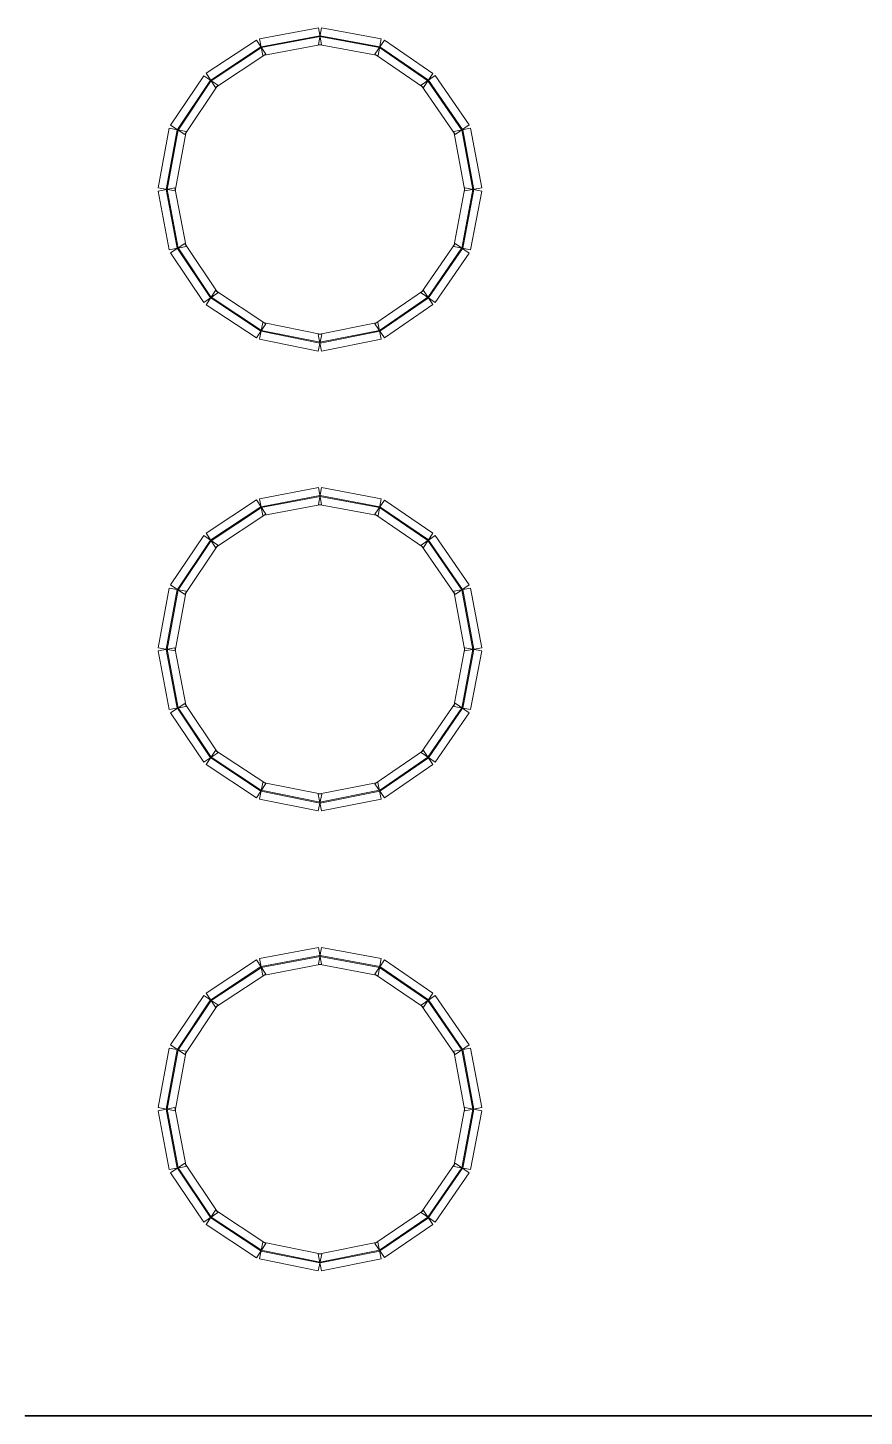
# Model space of a CAD drawing. Header units: millimetres. Extents: x -200 to 200, y -162 to 219.
# Drawn here: x 148.06 to 174.03, y 123.79 to 166.92 of the extents above; entities that cross this region are included whole.
import ezdxf

# ---------------------------------------------------------------- set-up
doc = ezdxf.new("R2010")
doc.units = ezdxf.units.MM
doc.header["$MEASUREMENT"] = 0

msp = doc.modelspace()

# ---------------------------------------------------------------- linework, layer by layer
at = {"color": 4, "lineweight": 5}
for points in [[(157.0835, 166.9157), (157.0835, 166.9157), (157.1814, 166.3958), (157.1814, 166.3958), (157.1814, 166.3958), (157.1814, 166.3958), (155.3562, 166.0519), (155.3562, 166.0519), (155.3562, 166.0519), (155.3562, 166.0519), (155.2582, 166.5718), (155.2582, 166.5718), (155.2582, 166.5718), (155.2582, 166.5718), (157.0835, 166.9157), (157.0835, 166.9157)], [(159.0325, 166.5719), (159.0325, 166.5719), (158.9359, 166.0518), (158.9359, 166.0518), (158.9359, 166.0518), (158.9359, 166.0518), (157.0842, 166.3957), (157.0842, 166.3957), (157.0842, 166.3957), (157.0842, 166.3957), (157.1808, 166.9158), (157.1808, 166.9158), (157.1808, 166.9158), (157.1808, 166.9158), (159.0325, 166.5719), (159.0325, 166.5719)], [(155.1613, 166.5325), (155.1613, 166.5325), (155.4531, 166.0912), (155.4531, 166.0912), (155.4531, 166.0912), (155.4531, 166.0912), (153.8923, 165.0595), (153.8923, 165.0595), (153.8923, 165.0595), (153.8923, 165.0595), (153.6006, 165.5009), (153.6006, 165.5009), (153.6006, 165.5009), (153.6006, 165.5009), (155.1613, 166.5325), (155.1613, 166.5325)], [(157.13, 166.6687), (157.13, 166.6687), (157.1349, 166.6428), (157.1349, 166.6428), (157.1349, 166.6428), (157.1349, 166.6428), (155.3096, 166.2989), (155.3096, 166.2989), (155.3096, 166.2989), (155.3096, 166.2989), (155.3047, 166.3249), (155.3047, 166.3249), (155.3047, 166.3249), (155.3047, 166.3249), (157.13, 166.6687), (157.13, 166.6687)], [(158.9866, 166.3249), (158.9866, 166.3249), (158.9818, 166.2989), (158.9818, 166.2989), (158.9818, 166.2989), (158.9818, 166.2989), (157.1301, 166.6427), (157.1301, 166.6427), (157.1301, 166.6427), (157.1301, 166.6427), (157.1349, 166.6688), (157.1349, 166.6688), (157.1349, 166.6688), (157.1349, 166.6688), (158.9866, 166.3249), (158.9866, 166.3249)], [(160.6414, 165.4985), (160.6414, 165.4985), (160.3427, 165.0619), (160.3427, 165.0619), (160.3427, 165.0619), (160.3427, 165.0619), (158.8348, 166.0935), (158.8348, 166.0935), (158.8348, 166.0935), (158.8348, 166.0935), (159.1336, 166.5302), (159.1336, 166.5302), (159.1336, 166.5302), (159.1336, 166.5302), (160.6414, 165.4985), (160.6414, 165.4985)], [(155.2999, 166.3229), (155.2999, 166.3229), (155.3145, 166.3008), (155.3145, 166.3008), (155.3145, 166.3008), (155.3145, 166.3008), (153.7537, 165.2691), (153.7537, 165.2691), (153.7537, 165.2691), (153.7537, 165.2691), (153.7392, 165.2912), (153.7392, 165.2912), (153.7392, 165.2912), (153.7392, 165.2912), (155.2999, 166.3229), (155.2999, 166.3229)], [(160.4995, 165.2911), (160.4995, 165.2911), (160.4846, 165.2693), (160.4846, 165.2693), (160.4846, 165.2693), (160.4846, 165.2693), (158.9767, 166.3009), (158.9767, 166.3009), (158.9767, 166.3009), (158.9767, 166.3009), (158.9917, 166.3228), (158.9917, 166.3228), (158.9917, 166.3228), (158.9917, 166.3228), (160.4995, 165.2911), (160.4995, 165.2911)], [(153.5269, 165.4278), (153.5269, 165.4278), (153.966, 165.1326), (153.966, 165.1326), (153.966, 165.1326), (153.966, 165.1326), (152.9343, 163.5983), (152.9343, 163.5983), (152.9343, 163.5983), (152.9343, 163.5983), (152.4952, 163.8935), (152.4952, 163.8935), (152.4952, 163.8935), (152.4952, 163.8935), (153.5269, 165.4278), (153.5269, 165.4278)], [(153.7355, 165.2876), (153.7355, 165.2876), (153.7574, 165.2728), (153.7574, 165.2728), (153.7574, 165.2728), (153.7574, 165.2728), (152.7257, 163.7385), (152.7257, 163.7385), (152.7257, 163.7385), (152.7257, 163.7385), (152.7038, 163.7533), (152.7038, 163.7533), (152.7038, 163.7533), (152.7038, 163.7533), (153.7355, 165.2876), (153.7355, 165.2876)], [(161.7679, 163.8961), (161.7679, 163.8961), (161.3324, 163.5957), (161.3324, 163.5957), (161.3324, 163.5957), (161.3324, 163.5957), (160.2743, 165.13), (160.2743, 165.13), (160.2743, 165.13), (160.2743, 165.13), (160.7098, 165.4304), (160.7098, 165.4304), (160.7098, 165.4304), (160.7098, 165.4304), (161.7679, 163.8961), (161.7679, 163.8961)], [(161.5611, 163.7534), (161.5611, 163.7534), (161.5393, 163.7384), (161.5393, 163.7384), (161.5393, 163.7384), (161.5393, 163.7384), (160.4811, 165.2727), (160.4811, 165.2727), (160.4811, 165.2727), (160.4811, 165.2727), (160.5029, 165.2877), (160.5029, 165.2877), (160.5029, 165.2877), (160.5029, 165.2877), (161.5611, 163.7534), (161.5611, 163.7534)], [(152.4547, 163.7942), (152.4547, 163.7942), (152.9749, 163.6976), (152.9749, 163.6976), (152.9749, 163.6976), (152.9749, 163.6976), (152.631, 161.8459), (152.631, 161.8459), (152.631, 161.8459), (152.631, 161.8459), (152.1108, 161.9425), (152.1108, 161.9425), (152.1108, 161.9425), (152.1108, 161.9425), (152.4547, 163.7942), (152.4547, 163.7942)], [(152.7018, 163.7483), (152.7018, 163.7483), (152.7278, 163.7435), (152.7278, 163.7435), (152.7278, 163.7435), (152.7278, 163.7435), (152.3839, 161.8917), (152.3839, 161.8917), (152.3839, 161.8917), (152.3839, 161.8917), (152.3579, 161.8966), (152.3579, 161.8966), (152.3579, 161.8966), (152.3579, 161.8966), (152.7018, 163.7483), (152.7018, 163.7483)], [(162.1541, 161.9425), (162.1541, 161.9425), (161.634, 161.8459), (161.634, 161.8459), (161.634, 161.8459), (161.634, 161.8459), (161.2901, 163.6976), (161.2901, 163.6976), (161.2901, 163.6976), (161.2901, 163.6976), (161.8102, 163.7942), (161.8102, 163.7942), (161.8102, 163.7942), (161.8102, 163.7942), (162.1541, 161.9425), (162.1541, 161.9425)], [(161.9071, 161.8966), (161.9071, 161.8966), (161.8811, 161.8917), (161.8811, 161.8917), (161.8811, 161.8917), (161.8811, 161.8917), (161.5372, 163.7435), (161.5372, 163.7435), (161.5372, 163.7435), (161.5372, 163.7435), (161.5632, 163.7483), (161.5632, 163.7483), (161.5632, 163.7483), (161.5632, 163.7483), (161.9071, 161.8966), (161.9071, 161.8966)], [(152.1109, 161.8452), (152.1109, 161.8452), (152.6308, 161.9431), (152.6308, 161.9431), (152.6308, 161.9431), (152.6308, 161.9431), (152.9747, 160.1179), (152.9747, 160.1179), (152.9747, 160.1179), (152.9747, 160.1179), (152.4548, 160.0199), (152.4548, 160.0199), (152.4548, 160.0199), (152.4548, 160.0199), (152.1109, 161.8452), (152.1109, 161.8452)], [(152.3579, 161.8917), (152.3579, 161.8917), (152.3839, 161.8966), (152.3839, 161.8966), (152.3839, 161.8966), (152.3839, 161.8966), (152.7278, 160.0713), (152.7278, 160.0713), (152.7278, 160.0713), (152.7278, 160.0713), (152.7018, 160.0664), (152.7018, 160.0664), (152.7018, 160.0664), (152.7018, 160.0664), (152.3579, 161.8917), (152.3579, 161.8917)], [(161.8101, 160.0199), (161.8101, 160.0199), (161.2902, 160.1179), (161.2902, 160.1179), (161.2902, 160.1179), (161.2902, 160.1179), (161.6341, 161.9431), (161.6341, 161.9431), (161.6341, 161.9431), (161.6341, 161.9431), (162.154, 161.8452), (162.154, 161.8452), (162.154, 161.8452), (162.154, 161.8452), (161.8101, 160.0199), (161.8101, 160.0199)], [(161.5632, 160.0664), (161.5632, 160.0664), (161.5372, 160.0713), (161.5372, 160.0713), (161.5372, 160.0713), (161.5372, 160.0713), (161.8811, 161.8966), (161.8811, 161.8966), (161.8811, 161.8966), (161.8811, 161.8966), (161.9071, 161.8917), (161.9071, 161.8917), (161.9071, 161.8917), (161.9071, 161.8917), (161.5632, 160.0664), (161.5632, 160.0664)], [(152.4952, 159.9213), (152.4952, 159.9213), (152.9343, 160.2165), (152.9343, 160.2165), (152.9343, 160.2165), (152.9343, 160.2165), (153.966, 158.6822), (153.966, 158.6822), (153.966, 158.6822), (153.966, 158.6822), (153.5269, 158.387), (153.5269, 158.387), (153.5269, 158.387), (153.5269, 158.387), (152.4952, 159.9213), (152.4952, 159.9213)], [(152.7038, 160.0615), (152.7038, 160.0615), (152.7257, 160.0763), (152.7257, 160.0763), (152.7257, 160.0763), (152.7257, 160.0763), (153.7574, 158.542), (153.7574, 158.542), (153.7574, 158.542), (153.7574, 158.542), (153.7355, 158.5272), (153.7355, 158.5272), (153.7355, 158.5272), (153.7355, 158.5272), (152.7038, 160.0615), (152.7038, 160.0615)], [(160.7098, 158.3844), (160.7098, 158.3844), (160.2743, 158.6848), (160.2743, 158.6848), (160.2743, 158.6848), (160.2743, 158.6848), (161.3324, 160.2191), (161.3324, 160.2191), (161.3324, 160.2191), (161.3324, 160.2191), (161.7679, 159.9187), (161.7679, 159.9187), (161.7679, 159.9187), (161.7679, 159.9187), (160.7098, 158.3844), (160.7098, 158.3844)], [(160.5029, 158.5271), (160.5029, 158.5271), (160.4811, 158.5421), (160.4811, 158.5421), (160.4811, 158.5421), (160.4811, 158.5421), (161.5393, 160.0764), (161.5393, 160.0764), (161.5393, 160.0764), (161.5393, 160.0764), (161.5611, 160.0614), (161.5611, 160.0614), (161.5611, 160.0614), (161.5611, 160.0614), (160.5029, 158.5271), (160.5029, 158.5271)], [(153.6006, 158.3139), (153.6006, 158.3139), (153.8923, 158.7553), (153.8923, 158.7553), (153.8923, 158.7553), (153.8923, 158.7553), (155.4531, 157.7236), (155.4531, 157.7236), (155.4531, 157.7236), (155.4531, 157.7236), (155.1613, 157.2822), (155.1613, 157.2822), (155.1613, 157.2822), (155.1613, 157.2822), (153.6006, 158.3139), (153.6006, 158.3139)], [(159.1336, 157.2846), (159.1336, 157.2846), (158.8348, 157.7212), (158.8348, 157.7212), (158.8348, 157.7212), (158.8348, 157.7212), (160.3427, 158.7529), (160.3427, 158.7529), (160.3427, 158.7529), (160.3427, 158.7529), (160.6414, 158.3163), (160.6414, 158.3163), (160.6414, 158.3163), (160.6414, 158.3163), (159.1336, 157.2846), (159.1336, 157.2846)], [(153.7392, 158.5236), (153.7392, 158.5236), (153.7537, 158.5456), (153.7537, 158.5456), (153.7537, 158.5456), (153.7537, 158.5456), (155.3145, 157.5139), (155.3145, 157.5139), (155.3145, 157.5139), (155.3145, 157.5139), (155.2999, 157.4919), (155.2999, 157.4919), (155.2999, 157.4919), (155.2999, 157.4919), (153.7392, 158.5236), (153.7392, 158.5236)], [(158.9917, 157.492), (158.9917, 157.492), (158.9767, 157.5138), (158.9767, 157.5138), (158.9767, 157.5138), (158.9767, 157.5138), (160.4846, 158.5455), (160.4846, 158.5455), (160.4846, 158.5455), (160.4846, 158.5455), (160.4995, 158.5237), (160.4995, 158.5237), (160.4995, 158.5237), (160.4995, 158.5237), (158.9917, 157.492), (158.9917, 157.492)], [(155.2546, 157.2437), (155.2546, 157.2437), (155.3598, 157.7622), (155.3598, 157.7622), (155.3598, 157.7622), (155.3598, 157.7622), (157.1851, 157.3918), (157.1851, 157.3918), (157.1851, 157.3918), (157.1851, 157.3918), (157.0799, 156.8733), (157.0799, 156.8733), (157.0799, 156.8733), (157.0799, 156.8733), (155.2546, 157.2437), (155.2546, 157.2437)], [(155.3046, 157.4899), (155.3046, 157.4899), (155.3098, 157.5159), (155.3098, 157.5159), (155.3098, 157.5159), (155.3098, 157.5159), (157.1351, 157.1455), (157.1351, 157.1455), (157.1351, 157.1455), (157.1351, 157.1455), (157.1298, 157.1196), (157.1298, 157.1196), (157.1298, 157.1196), (157.1298, 157.1196), (155.3046, 157.4899), (155.3046, 157.4899)], [(157.1843, 156.8732), (157.1843, 156.8732), (157.0806, 157.392), (157.0806, 157.392), (157.0806, 157.392), (157.0806, 157.392), (158.9323, 157.7623), (158.9323, 157.7623), (158.9323, 157.7623), (158.9323, 157.7623), (159.0361, 157.2435), (159.0361, 157.2435), (159.0361, 157.2435), (159.0361, 157.2435), (157.1843, 156.8732), (157.1843, 156.8732)], [(157.1351, 157.1196), (157.1351, 157.1196), (157.1299, 157.1455), (157.1299, 157.1455), (157.1299, 157.1455), (157.1299, 157.1455), (158.9816, 157.5159), (158.9816, 157.5159), (158.9816, 157.5159), (158.9816, 157.5159), (158.9868, 157.4899), (158.9868, 157.4899), (158.9868, 157.4899), (158.9868, 157.4899), (157.1351, 157.1196), (157.1351, 157.1196)], [(155.1613, 152.2478), (155.1613, 152.2478), (155.4531, 151.8064), (155.4531, 151.8064), (155.4531, 151.8064), (155.4531, 151.8064), (153.8923, 150.7747), (153.8923, 150.7747), (153.8923, 150.7747), (153.8923, 150.7747), (153.6006, 151.2161), (153.6006, 151.2161), (153.6006, 151.2161), (153.6006, 151.2161), (155.1613, 152.2478), (155.1613, 152.2478)], [(157.0835, 152.6309), (157.0835, 152.6309), (157.1814, 152.111), (157.1814, 152.111), (157.1814, 152.111), (157.1814, 152.111), (155.3562, 151.7671), (155.3562, 151.7671), (155.3562, 151.7671), (155.3562, 151.7671), (155.2582, 152.287), (155.2582, 152.287), (155.2582, 152.287), (155.2582, 152.287), (157.0835, 152.6309), (157.0835, 152.6309)], [(157.13, 152.384), (157.13, 152.384), (157.1349, 152.358), (157.1349, 152.358), (157.1349, 152.358), (157.1349, 152.358), (155.3096, 152.0141), (155.3096, 152.0141), (155.3096, 152.0141), (155.3096, 152.0141), (155.3047, 152.0401), (155.3047, 152.0401), (155.3047, 152.0401), (155.3047, 152.0401), (157.13, 152.384), (157.13, 152.384)], [(159.0325, 152.2872), (159.0325, 152.2872), (158.9359, 151.767), (158.9359, 151.767), (158.9359, 151.767), (158.9359, 151.767), (157.0842, 152.1109), (157.0842, 152.1109), (157.0842, 152.1109), (157.0842, 152.1109), (157.1808, 152.6311), (157.1808, 152.6311), (157.1808, 152.6311), (157.1808, 152.6311), (159.0325, 152.2872), (159.0325, 152.2872)], [(158.9866, 152.0401), (158.9866, 152.0401), (158.9818, 152.0141), (158.9818, 152.0141), (158.9818, 152.0141), (158.9818, 152.0141), (157.1301, 152.358), (157.1301, 152.358), (157.1301, 152.358), (157.1301, 152.358), (157.1349, 152.384), (157.1349, 152.384), (157.1349, 152.384), (157.1349, 152.384), (158.9866, 152.0401), (158.9866, 152.0401)], [(160.6414, 151.2137), (160.6414, 151.2137), (160.3427, 150.7771), (160.3427, 150.7771), (160.3427, 150.7771), (160.3427, 150.7771), (158.8348, 151.8088), (158.8348, 151.8088), (158.8348, 151.8088), (158.8348, 151.8088), (159.1336, 152.2454), (159.1336, 152.2454), (159.1336, 152.2454), (159.1336, 152.2454), (160.6414, 151.2137), (160.6414, 151.2137)], [(155.2999, 152.0381), (155.2999, 152.0381), (155.3145, 152.016), (155.3145, 152.016), (155.3145, 152.016), (155.3145, 152.016), (153.7537, 150.9844), (153.7537, 150.9844), (153.7537, 150.9844), (153.7537, 150.9844), (153.7392, 151.0064), (153.7392, 151.0064), (153.7392, 151.0064), (153.7392, 151.0064), (155.2999, 152.0381), (155.2999, 152.0381)], [(160.4995, 151.0063), (160.4995, 151.0063), (160.4846, 150.9845), (160.4846, 150.9845), (160.4846, 150.9845), (160.4846, 150.9845), (158.9767, 152.0162), (158.9767, 152.0162), (158.9767, 152.0162), (158.9767, 152.0162), (158.9917, 152.038), (158.9917, 152.038), (158.9917, 152.038), (158.9917, 152.038), (160.4995, 151.0063), (160.4995, 151.0063)], [(153.5269, 151.143), (153.5269, 151.143), (153.966, 150.8478), (153.966, 150.8478), (153.966, 150.8478), (153.966, 150.8478), (152.9343, 149.3135), (152.9343, 149.3135), (152.9343, 149.3135), (152.9343, 149.3135), (152.4952, 149.6087), (152.4952, 149.6087), (152.4952, 149.6087), (152.4952, 149.6087), (153.5269, 151.143), (153.5269, 151.143)], [(153.7355, 151.0028), (153.7355, 151.0028), (153.7574, 150.988), (153.7574, 150.988), (153.7574, 150.988), (153.7574, 150.988), (152.7257, 149.4537), (152.7257, 149.4537), (152.7257, 149.4537), (152.7257, 149.4537), (152.7038, 149.4685), (152.7038, 149.4685), (152.7038, 149.4685), (152.7038, 149.4685), (153.7355, 151.0028), (153.7355, 151.0028)], [(161.7679, 149.6113), (161.7679, 149.6113), (161.3324, 149.3109), (161.3324, 149.3109), (161.3324, 149.3109), (161.3324, 149.3109), (160.2743, 150.8452), (160.2743, 150.8452), (160.2743, 150.8452), (160.2743, 150.8452), (160.7098, 151.1456), (160.7098, 151.1456), (160.7098, 151.1456), (160.7098, 151.1456), (161.7679, 149.6113), (161.7679, 149.6113)], [(161.5611, 149.4686), (161.5611, 149.4686), (161.5393, 149.4536), (161.5393, 149.4536), (161.5393, 149.4536), (161.5393, 149.4536), (160.4811, 150.9879), (160.4811, 150.9879), (160.4811, 150.9879), (160.4811, 150.9879), (160.5029, 151.0029), (160.5029, 151.0029), (160.5029, 151.0029), (160.5029, 151.0029), (161.5611, 149.4686), (161.5611, 149.4686)], [(152.4547, 149.5094), (152.4547, 149.5094), (152.9749, 149.4128), (152.9749, 149.4128), (152.9749, 149.4128), (152.9749, 149.4128), (152.631, 147.5611), (152.631, 147.5611), (152.631, 147.5611), (152.631, 147.5611), (152.1108, 147.6577), (152.1108, 147.6577), (152.1108, 147.6577), (152.1108, 147.6577), (152.4547, 149.5094), (152.4547, 149.5094)], [(152.7018, 149.4635), (152.7018, 149.4635), (152.7278, 149.4587), (152.7278, 149.4587), (152.7278, 149.4587), (152.7278, 149.4587), (152.3839, 147.607), (152.3839, 147.607), (152.3839, 147.607), (152.3839, 147.607), (152.3579, 147.6118), (152.3579, 147.6118), (152.3579, 147.6118), (152.3579, 147.6118), (152.7018, 149.4635), (152.7018, 149.4635)], [(162.1541, 147.6577), (162.1541, 147.6577), (161.634, 147.5611), (161.634, 147.5611), (161.634, 147.5611), (161.634, 147.5611), (161.2901, 149.4128), (161.2901, 149.4128), (161.2901, 149.4128), (161.2901, 149.4128), (161.8102, 149.5094), (161.8102, 149.5094), (161.8102, 149.5094), (161.8102, 149.5094), (162.1541, 147.6577), (162.1541, 147.6577)], [(161.9071, 147.6118), (161.9071, 147.6118), (161.8811, 147.607), (161.8811, 147.607), (161.8811, 147.607), (161.8811, 147.607), (161.5372, 149.4587), (161.5372, 149.4587), (161.5372, 149.4587), (161.5372, 149.4587), (161.5632, 149.4635), (161.5632, 149.4635), (161.5632, 149.4635), (161.5632, 149.4635), (161.9071, 147.6118), (161.9071, 147.6118)], [(152.1109, 147.5604), (152.1109, 147.5604), (152.6308, 147.6584), (152.6308, 147.6584), (152.6308, 147.6584), (152.6308, 147.6584), (152.9747, 145.8331), (152.9747, 145.8331), (152.9747, 145.8331), (152.9747, 145.8331), (152.4548, 145.7351), (152.4548, 145.7351), (152.4548, 145.7351), (152.4548, 145.7351), (152.1109, 147.5604), (152.1109, 147.5604)], [(152.3579, 147.6069), (152.3579, 147.6069), (152.3839, 147.6118), (152.3839, 147.6118), (152.3839, 147.6118), (152.3839, 147.6118), (152.7278, 145.7865), (152.7278, 145.7865), (152.7278, 145.7865), (152.7278, 145.7865), (152.7018, 145.7817), (152.7018, 145.7817), (152.7018, 145.7817), (152.7018, 145.7817), (152.3579, 147.6069), (152.3579, 147.6069)], [(161.8101, 145.7351), (161.8101, 145.7351), (161.2902, 145.8331), (161.2902, 145.8331), (161.2902, 145.8331), (161.2902, 145.8331), (161.6341, 147.6584), (161.6341, 147.6584), (161.6341, 147.6584), (161.6341, 147.6584), (162.154, 147.5604), (162.154, 147.5604), (162.154, 147.5604), (162.154, 147.5604), (161.8101, 145.7351), (161.8101, 145.7351)], [(161.5632, 145.7817), (161.5632, 145.7817), (161.5372, 145.7865), (161.5372, 145.7865), (161.5372, 145.7865), (161.5372, 145.7865), (161.8811, 147.6118), (161.8811, 147.6118), (161.8811, 147.6118), (161.8811, 147.6118), (161.9071, 147.6069), (161.9071, 147.6069), (161.9071, 147.6069), (161.9071, 147.6069), (161.5632, 145.7817), (161.5632, 145.7817)], [(152.4952, 145.6365), (152.4952, 145.6365), (152.9343, 145.9317), (152.9343, 145.9317), (152.9343, 145.9317), (152.9343, 145.9317), (153.966, 144.3974), (153.966, 144.3974), (153.966, 144.3974), (153.966, 144.3974), (153.5269, 144.1022), (153.5269, 144.1022), (153.5269, 144.1022), (153.5269, 144.1022), (152.4952, 145.6365), (152.4952, 145.6365)], [(152.7038, 145.7767), (152.7038, 145.7767), (152.7257, 145.7915), (152.7257, 145.7915), (152.7257, 145.7915), (152.7257, 145.7915), (153.7574, 144.2572), (153.7574, 144.2572), (153.7574, 144.2572), (153.7574, 144.2572), (153.7355, 144.2424), (153.7355, 144.2424), (153.7355, 144.2424), (153.7355, 144.2424), (152.7038, 145.7767), (152.7038, 145.7767)], [(160.7098, 144.0996), (160.7098, 144.0996), (160.2743, 144.4), (160.2743, 144.4), (160.2743, 144.4), (160.2743, 144.4), (161.3324, 145.9343), (161.3324, 145.9343), (161.3324, 145.9343), (161.3324, 145.9343), (161.7679, 145.6339), (161.7679, 145.6339), (161.7679, 145.6339), (161.7679, 145.6339), (160.7098, 144.0996), (160.7098, 144.0996)], [(160.5029, 144.2423), (160.5029, 144.2423), (160.4811, 144.2573), (160.4811, 144.2573), (160.4811, 144.2573), (160.4811, 144.2573), (161.5393, 145.7916), (161.5393, 145.7916), (161.5393, 145.7916), (161.5393, 145.7916), (161.5611, 145.7766), (161.5611, 145.7766), (161.5611, 145.7766), (161.5611, 145.7766), (160.5029, 144.2423), (160.5029, 144.2423)], [(153.6006, 144.0291), (153.6006, 144.0291), (153.8923, 144.4705), (153.8923, 144.4705), (153.8923, 144.4705), (153.8923, 144.4705), (155.4531, 143.4388), (155.4531, 143.4388), (155.4531, 143.4388), (155.4531, 143.4388), (155.1613, 142.9975), (155.1613, 142.9975), (155.1613, 142.9975), (155.1613, 142.9975), (153.6006, 144.0291), (153.6006, 144.0291)], [(153.7392, 144.2388), (153.7392, 144.2388), (153.7537, 144.2608), (153.7537, 144.2608), (153.7537, 144.2608), (153.7537, 144.2608), (155.3145, 143.2292), (155.3145, 143.2292), (155.3145, 143.2292), (155.3145, 143.2292), (155.2999, 143.2071), (155.2999, 143.2071), (155.2999, 143.2071), (155.2999, 143.2071), (153.7392, 144.2388), (153.7392, 144.2388)], [(159.1336, 142.9998), (159.1336, 142.9998), (158.8348, 143.4365), (158.8348, 143.4365), (158.8348, 143.4365), (158.8348, 143.4365), (160.3427, 144.4681), (160.3427, 144.4681), (160.3427, 144.4681), (160.3427, 144.4681), (160.6414, 144.0315), (160.6414, 144.0315), (160.6414, 144.0315), (160.6414, 144.0315), (159.1336, 142.9998), (159.1336, 142.9998)], [(158.9917, 143.2072), (158.9917, 143.2072), (158.9767, 143.229), (158.9767, 143.229), (158.9767, 143.229), (158.9767, 143.229), (160.4846, 144.2607), (160.4846, 144.2607), (160.4846, 144.2607), (160.4846, 144.2607), (160.4995, 144.2389), (160.4995, 144.2389), (160.4995, 144.2389), (160.4995, 144.2389), (158.9917, 143.2072), (158.9917, 143.2072)], [(155.2546, 142.9589), (155.2546, 142.9589), (155.3598, 143.4774), (155.3598, 143.4774), (155.3598, 143.4774), (155.3598, 143.4774), (157.1851, 143.107), (157.1851, 143.107), (157.1851, 143.107), (157.1851, 143.107), (157.0799, 142.5885), (157.0799, 142.5885), (157.0799, 142.5885), (157.0799, 142.5885), (155.2546, 142.9589), (155.2546, 142.9589)], [(155.3046, 143.2052), (155.3046, 143.2052), (155.3098, 143.2311), (155.3098, 143.2311), (155.3098, 143.2311), (155.3098, 143.2311), (157.1351, 142.8607), (157.1351, 142.8607), (157.1351, 142.8607), (157.1351, 142.8607), (157.1298, 142.8348), (157.1298, 142.8348), (157.1298, 142.8348), (157.1298, 142.8348), (155.3046, 143.2052), (155.3046, 143.2052)], [(157.1843, 142.5884), (157.1843, 142.5884), (157.0806, 143.1072), (157.0806, 143.1072), (157.0806, 143.1072), (157.0806, 143.1072), (158.9323, 143.4775), (158.9323, 143.4775), (158.9323, 143.4775), (158.9323, 143.4775), (159.0361, 142.9587), (159.0361, 142.9587), (159.0361, 142.9587), (159.0361, 142.9587), (157.1843, 142.5884), (157.1843, 142.5884)], [(157.1351, 142.8348), (157.1351, 142.8348), (157.1299, 142.8608), (157.1299, 142.8608), (157.1299, 142.8608), (157.1299, 142.8608), (158.9816, 143.2311), (158.9816, 143.2311), (158.9816, 143.2311), (158.9816, 143.2311), (158.9868, 143.2052), (158.9868, 143.2052), (158.9868, 143.2052), (158.9868, 143.2052), (157.1351, 142.8348), (157.1351, 142.8348)], [(157.0835, 138.3462), (157.0835, 138.3462), (157.1814, 137.8262), (157.1814, 137.8262), (157.1814, 137.8262), (157.1814, 137.8262), (155.3562, 137.4823), (155.3562, 137.4823), (155.3562, 137.4823), (155.3562, 137.4823), (155.2582, 138.0023), (155.2582, 138.0023), (155.2582, 138.0023), (155.2582, 138.0023), (157.0835, 138.3462), (157.0835, 138.3462)], [(159.0325, 138.0024), (159.0325, 138.0024), (158.9359, 137.4822), (158.9359, 137.4822), (158.9359, 137.4822), (158.9359, 137.4822), (157.0842, 137.8261), (157.0842, 137.8261), (157.0842, 137.8261), (157.0842, 137.8261), (157.1808, 138.3463), (157.1808, 138.3463), (157.1808, 138.3463), (157.1808, 138.3463), (159.0325, 138.0024), (159.0325, 138.0024)], [(155.1613, 137.963), (155.1613, 137.963), (155.4531, 137.5216), (155.4531, 137.5216), (155.4531, 137.5216), (155.4531, 137.5216), (153.8923, 136.4899), (153.8923, 136.4899), (153.8923, 136.4899), (153.8923, 136.4899), (153.6006, 136.9313), (153.6006, 136.9313), (153.6006, 136.9313), (153.6006, 136.9313), (155.1613, 137.963), (155.1613, 137.963)], [(160.6414, 136.9289), (160.6414, 136.9289), (160.3427, 136.4923), (160.3427, 136.4923), (160.3427, 136.4923), (160.3427, 136.4923), (158.8348, 137.524), (158.8348, 137.524), (158.8348, 137.524), (158.8348, 137.524), (159.1336, 137.9606), (159.1336, 137.9606), (159.1336, 137.9606), (159.1336, 137.9606), (160.6414, 136.9289), (160.6414, 136.9289)], [(153.5269, 136.8582), (153.5269, 136.8582), (153.966, 136.563), (153.966, 136.563), (153.966, 136.563), (153.966, 136.563), (152.9343, 135.0287), (152.9343, 135.0287), (152.9343, 135.0287), (152.9343, 135.0287), (152.4952, 135.3239), (152.4952, 135.3239), (152.4952, 135.3239), (152.4952, 135.3239), (153.5269, 136.8582), (153.5269, 136.8582)], [(161.7679, 135.3265), (161.7679, 135.3265), (161.3324, 135.0261), (161.3324, 135.0261), (161.3324, 135.0261), (161.3324, 135.0261), (160.2743, 136.5604), (160.2743, 136.5604), (160.2743, 136.5604), (160.2743, 136.5604), (160.7098, 136.8608), (160.7098, 136.8608), (160.7098, 136.8608), (160.7098, 136.8608), (161.7679, 135.3265), (161.7679, 135.3265)], [(152.4547, 135.2246), (152.4547, 135.2246), (152.9749, 135.128), (152.9749, 135.128), (152.9749, 135.128), (152.9749, 135.128), (152.631, 133.2763), (152.631, 133.2763), (152.631, 133.2763), (152.631, 133.2763), (152.1108, 133.3729), (152.1108, 133.3729), (152.1108, 133.3729), (152.1108, 133.3729), (152.4547, 135.2246), (152.4547, 135.2246)], [(162.1541, 133.3729), (162.1541, 133.3729), (161.634, 133.2763), (161.634, 133.2763), (161.634, 133.2763), (161.634, 133.2763), (161.2901, 135.128), (161.2901, 135.128), (161.2901, 135.128), (161.2901, 135.128), (161.8102, 135.2246), (161.8102, 135.2246), (161.8102, 135.2246), (161.8102, 135.2246), (162.1541, 133.3729), (162.1541, 133.3729)], [(152.1109, 133.2756), (152.1109, 133.2756), (152.6308, 133.3736), (152.6308, 133.3736), (152.6308, 133.3736), (152.6308, 133.3736), (152.9747, 131.5483), (152.9747, 131.5483), (152.9747, 131.5483), (152.9747, 131.5483), (152.4548, 131.4503), (152.4548, 131.4503), (152.4548, 131.4503), (152.4548, 131.4503), (152.1109, 133.2756), (152.1109, 133.2756)], [(161.8101, 131.4503), (161.8101, 131.4503), (161.2902, 131.5483), (161.2902, 131.5483), (161.2902, 131.5483), (161.2902, 131.5483), (161.6341, 133.3736), (161.6341, 133.3736), (161.6341, 133.3736), (161.6341, 133.3736), (162.154, 133.2756), (162.154, 133.2756), (162.154, 133.2756), (162.154, 133.2756), (161.8101, 131.4503), (161.8101, 131.4503)], [(152.4952, 131.3517), (152.4952, 131.3517), (152.9343, 131.6469), (152.9343, 131.6469), (152.9343, 131.6469), (152.9343, 131.6469), (153.966, 130.1126), (153.966, 130.1126), (153.966, 130.1126), (153.966, 130.1126), (153.5269, 129.8174), (153.5269, 129.8174), (153.5269, 129.8174), (153.5269, 129.8174), (152.4952, 131.3517), (152.4952, 131.3517)], [(160.7098, 129.8148), (160.7098, 129.8148), (160.2743, 130.1152), (160.2743, 130.1152), (160.2743, 130.1152), (160.2743, 130.1152), (161.3324, 131.6495), (161.3324, 131.6495), (161.3324, 131.6495), (161.3324, 131.6495), (161.7679, 131.3491), (161.7679, 131.3491), (161.7679, 131.3491), (161.7679, 131.3491), (160.7098, 129.8148), (160.7098, 129.8148)], [(153.6006, 129.7444), (153.6006, 129.7444), (153.8923, 130.1857), (153.8923, 130.1857), (153.8923, 130.1857), (153.8923, 130.1857), (155.4531, 129.154), (155.4531, 129.154), (155.4531, 129.154), (155.4531, 129.154), (155.1613, 128.7127), (155.1613, 128.7127), (155.1613, 128.7127), (155.1613, 128.7127), (153.6006, 129.7444), (153.6006, 129.7444)], [(159.1336, 128.715), (159.1336, 128.715), (158.8348, 129.1517), (158.8348, 129.1517), (158.8348, 129.1517), (158.8348, 129.1517), (160.3427, 130.1834), (160.3427, 130.1834), (160.3427, 130.1834), (160.3427, 130.1834), (160.6414, 129.7467), (160.6414, 129.7467), (160.6414, 129.7467), (160.6414, 129.7467), (159.1336, 128.715), (159.1336, 128.715)], [(155.2546, 128.6741), (155.2546, 128.6741), (155.3598, 129.1926), (155.3598, 129.1926), (155.3598, 129.1926), (155.3598, 129.1926), (157.1851, 128.8223), (157.1851, 128.8223), (157.1851, 128.8223), (157.1851, 128.8223), (157.0799, 128.3038), (157.0799, 128.3038), (157.0799, 128.3038), (157.0799, 128.3038), (155.2546, 128.6741), (155.2546, 128.6741)], [(157.1843, 128.3036), (157.1843, 128.3036), (157.0806, 128.8224), (157.0806, 128.8224), (157.0806, 128.8224), (157.0806, 128.8224), (158.9323, 129.1927), (158.9323, 129.1927), (158.9323, 129.1927), (158.9323, 129.1927), (159.0361, 128.674), (159.0361, 128.674), (159.0361, 128.674), (159.0361, 128.674), (157.1843, 128.3036), (157.1843, 128.3036)]]:
    msp.add_open_spline(points, degree=3, knots=[0, 0, 0, 0, 0.25, 0.25, 0.25, 0.25, 0.5, 0.5, 0.5, 0.5, 0.75, 0.75, 0.75, 0.75, 1, 1, 1, 1], dxfattribs=at)
at = {"color": 1, "lineweight": 5}
for points in [[(157.13, 138.0992), (157.13, 138.0992), (157.1349, 138.0732), (157.1349, 138.0732), (157.1349, 138.0732), (157.1349, 138.0732), (155.3096, 137.7293), (155.3096, 137.7293), (155.3096, 137.7293), (155.3096, 137.7293), (155.3047, 137.7553), (155.3047, 137.7553), (155.3047, 137.7553), (155.3047, 137.7553), (157.13, 138.0992), (157.13, 138.0992)], [(158.9866, 137.7553), (158.9866, 137.7553), (158.9818, 137.7293), (158.9818, 137.7293), (158.9818, 137.7293), (158.9818, 137.7293), (157.1301, 138.0732), (157.1301, 138.0732), (157.1301, 138.0732), (157.1301, 138.0732), (157.1349, 138.0992), (157.1349, 138.0992), (157.1349, 138.0992), (157.1349, 138.0992), (158.9866, 137.7553), (158.9866, 137.7553)], [(155.2999, 137.7533), (155.2999, 137.7533), (155.3145, 137.7313), (155.3145, 137.7313), (155.3145, 137.7313), (155.3145, 137.7313), (153.7537, 136.6996), (153.7537, 136.6996), (153.7537, 136.6996), (153.7537, 136.6996), (153.7392, 136.7217), (153.7392, 136.7217), (153.7392, 136.7217), (153.7392, 136.7217), (155.2999, 137.7533), (155.2999, 137.7533)], [(160.4995, 136.7215), (160.4995, 136.7215), (160.4846, 136.6997), (160.4846, 136.6997), (160.4846, 136.6997), (160.4846, 136.6997), (158.9767, 137.7314), (158.9767, 137.7314), (158.9767, 137.7314), (158.9767, 137.7314), (158.9917, 137.7532), (158.9917, 137.7532), (158.9917, 137.7532), (158.9917, 137.7532), (160.4995, 136.7215), (160.4995, 136.7215)], [(153.7355, 136.718), (153.7355, 136.718), (153.7574, 136.7032), (153.7574, 136.7032), (153.7574, 136.7032), (153.7574, 136.7032), (152.7257, 135.169), (152.7257, 135.169), (152.7257, 135.169), (152.7257, 135.169), (152.7038, 135.1837), (152.7038, 135.1837), (152.7038, 135.1837), (152.7038, 135.1837), (153.7355, 136.718), (153.7355, 136.718)], [(161.5611, 135.1838), (161.5611, 135.1838), (161.5393, 135.1688), (161.5393, 135.1688), (161.5393, 135.1688), (161.5393, 135.1688), (160.4811, 136.7031), (160.4811, 136.7031), (160.4811, 136.7031), (160.4811, 136.7031), (160.5029, 136.7181), (160.5029, 136.7181), (160.5029, 136.7181), (160.5029, 136.7181), (161.5611, 135.1838), (161.5611, 135.1838)], [(152.7018, 135.1787), (152.7018, 135.1787), (152.7278, 135.1739), (152.7278, 135.1739), (152.7278, 135.1739), (152.7278, 135.1739), (152.3839, 133.3222), (152.3839, 133.3222), (152.3839, 133.3222), (152.3839, 133.3222), (152.3579, 133.327), (152.3579, 133.327), (152.3579, 133.327), (152.3579, 133.327), (152.7018, 135.1787), (152.7018, 135.1787)], [(161.9071, 133.327), (161.9071, 133.327), (161.8811, 133.3222), (161.8811, 133.3222), (161.8811, 133.3222), (161.8811, 133.3222), (161.5372, 135.1739), (161.5372, 135.1739), (161.5372, 135.1739), (161.5372, 135.1739), (161.5632, 135.1787), (161.5632, 135.1787), (161.5632, 135.1787), (161.5632, 135.1787), (161.9071, 133.327), (161.9071, 133.327)], [(152.3579, 133.3222), (152.3579, 133.3222), (152.3839, 133.327), (152.3839, 133.327), (152.3839, 133.327), (152.3839, 133.327), (152.7278, 131.5018), (152.7278, 131.5018), (152.7278, 131.5018), (152.7278, 131.5018), (152.7018, 131.4969), (152.7018, 131.4969), (152.7018, 131.4969), (152.7018, 131.4969), (152.3579, 133.3222), (152.3579, 133.3222)], [(161.5632, 131.4969), (161.5632, 131.4969), (161.5372, 131.5018), (161.5372, 131.5018), (161.5372, 131.5018), (161.5372, 131.5018), (161.8811, 133.327), (161.8811, 133.327), (161.8811, 133.327), (161.8811, 133.327), (161.9071, 133.3222), (161.9071, 133.3222), (161.9071, 133.3222), (161.9071, 133.3222), (161.5632, 131.4969), (161.5632, 131.4969)], [(152.7038, 131.4919), (152.7038, 131.4919), (152.7257, 131.5067), (152.7257, 131.5067), (152.7257, 131.5067), (152.7257, 131.5067), (153.7574, 129.9724), (153.7574, 129.9724), (153.7574, 129.9724), (153.7574, 129.9724), (153.7355, 129.9577), (153.7355, 129.9577), (153.7355, 129.9577), (153.7355, 129.9577), (152.7038, 131.4919), (152.7038, 131.4919)], [(160.5029, 129.9575), (160.5029, 129.9575), (160.4811, 129.9725), (160.4811, 129.9725), (160.4811, 129.9725), (160.4811, 129.9725), (161.5393, 131.5068), (161.5393, 131.5068), (161.5393, 131.5068), (161.5393, 131.5068), (161.5611, 131.4918), (161.5611, 131.4918), (161.5611, 131.4918), (161.5611, 131.4918), (160.5029, 129.9575), (160.5029, 129.9575)], [(153.7392, 129.954), (153.7392, 129.954), (153.7537, 129.9761), (153.7537, 129.9761), (153.7537, 129.9761), (153.7537, 129.9761), (155.3145, 128.9444), (155.3145, 128.9444), (155.3145, 128.9444), (155.3145, 128.9444), (155.2999, 128.9223), (155.2999, 128.9223), (155.2999, 128.9223), (155.2999, 128.9223), (153.7392, 129.954), (153.7392, 129.954)], [(158.9917, 128.9224), (158.9917, 128.9224), (158.9767, 128.9443), (158.9767, 128.9443), (158.9767, 128.9443), (158.9767, 128.9443), (160.4846, 129.9759), (160.4846, 129.9759), (160.4846, 129.9759), (160.4846, 129.9759), (160.4995, 129.9541), (160.4995, 129.9541), (160.4995, 129.9541), (160.4995, 129.9541), (158.9917, 128.9224), (158.9917, 128.9224)], [(155.3046, 128.9204), (155.3046, 128.9204), (155.3098, 128.9463), (155.3098, 128.9463), (155.3098, 128.9463), (155.3098, 128.9463), (157.1351, 128.576), (157.1351, 128.576), (157.1351, 128.576), (157.1351, 128.576), (157.1298, 128.55), (157.1298, 128.55), (157.1298, 128.55), (157.1298, 128.55), (155.3046, 128.9204), (155.3046, 128.9204)], [(157.1351, 128.55), (157.1351, 128.55), (157.1299, 128.576), (157.1299, 128.576), (157.1299, 128.576), (157.1299, 128.576), (158.9816, 128.9463), (158.9816, 128.9463), (158.9816, 128.9463), (158.9816, 128.9463), (158.9868, 128.9204), (158.9868, 128.9204), (158.9868, 128.9204), (158.9868, 128.9204), (157.1351, 128.55), (157.1351, 128.55)], [(194.8548, 123.8146), (194.8548, 123.8146), (194.8548, 123.7882), (194.8548, 123.7882), (194.8548, 123.7882), (194.8548, 123.7882), (147.9796, 123.7882), (147.9796, 123.7882), (147.9796, 123.7882), (147.9796, 123.7882), (147.9796, 123.8146), (147.9796, 123.8146), (147.9796, 123.8146), (147.9796, 123.8146), (194.8548, 123.8146), (194.8548, 123.8146)]]:
    msp.add_open_spline(points, degree=3, knots=[0, 0, 0, 0, 0.25, 0.25, 0.25, 0.25, 0.5, 0.5, 0.5, 0.5, 0.75, 0.75, 0.75, 0.75, 1, 1, 1, 1], dxfattribs=at)

doc.saveas('drawing.dxf')
